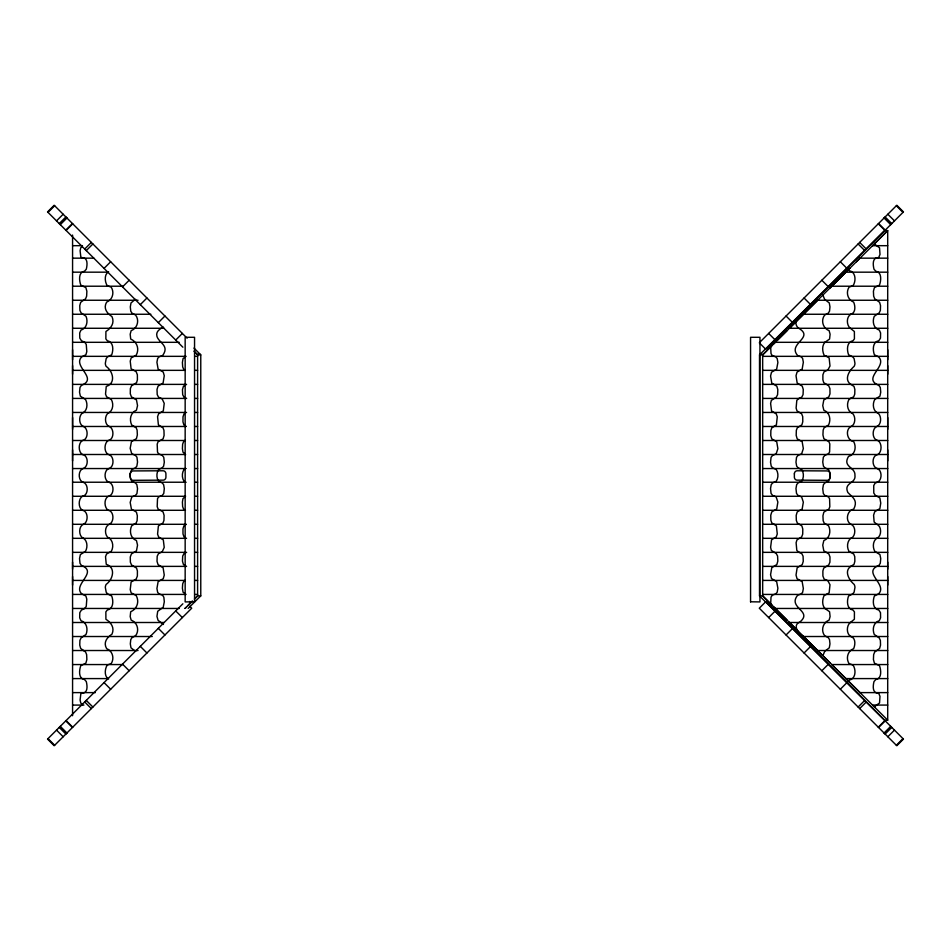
<?xml version="1.0" encoding="UTF-8"?>
<svg xmlns="http://www.w3.org/2000/svg" width="951" height="951" viewBox="0 0 951 951"><rect width="100%" height="100%" fill="white"/><g stroke="black" fill="none" stroke-linecap="round" stroke-linejoin="round"><path stroke-width="1.43" d="M72.573 460.914L72.573 449.882M72.573 429.341L72.573 417.584M72.573 374.219L72.573 365.66M72.573 359.763L72.573 349.754M72.573 585.115L72.573 576.556M72.573 569.197L72.573 562.1M887.699 374.219L887.699 365.66M887.699 359.763L887.699 349.754M887.699 585.115L887.699 576.556M887.699 569.197L887.699 562.1M887.699 460.914L887.699 449.882M887.699 429.341L887.699 417.584M189.76 601.46L189.629 603.885M803.226 636.231C798.281 633.152 792.017 625.247 800.076 621.847C813.057 610.922 787.273 607.974 797.675 595.231L801.158 593.935L802.62 592.354L803.345 588.514L802.157 581.632L797.033 578.683L796.023 575.058L797.164 567.759L802.24 564.621L803.262 561.328L803.072 556.192L801.776 553.625L799.09 552.376M770.655 346.889L771.023 353.617L772.307 355.615L775.766 356.875L777.193 358.539L777.882 362.509L776.634 369.214L771.511 372.21L770.56 376.037L771.784 383.098L776.848 386.237L777.823 389.66L777.585 394.748L776.254 397.209L771.332 400.383L770.607 403.486L771.558 410.951L776.254 413.887L777.276 416.811L776.385 424.907L773.995 426.452M799.078 398.421L801.776 397.138L803.072 394.57L803.262 389.446L802.24 386.154L797.164 383.003L796.023 375.716L797.033 372.079L802.157 369.131L803.345 362.248L802.62 358.42L801.158 356.839L797.675 355.543C787.095 343.561 814.864 337.819 798.745 328.273C796.522 326.978 794.62 322.567 797.009 320.725C803.904 313.854 810.823 307.007 817.729 300.147M848.149 681.629L849.112 680.12C855.959 679.002 856.233 669.587 852.964 664.987L849.1 663.667C845.641 658.33 847.71 650.888 853.653 648.653C855.318 644.837 855.9 638.05 850.931 636.528M163.061 326.954C159.792 329.331 155.489 331.4 156.974 336.547C159.257 343.145 169.789 345.712 162.609 355.543L159.114 356.839L157.652 358.42L156.927 362.248L158.128 369.131L163.251 372.079L164.261 375.716L163.108 383.003L158.044 386.154L157.022 389.446L157.2 394.57L158.508 397.138L162.145 398.849L164.226 403.367L163.31 410.891L158.627 413.804L157.569 416.633L158.389 424.824L162.966 427.772L163.952 430.363L164.095 435.392L163.096 438.839L158.128 441.692L157.188 444.141L157.509 452.094L158.651 453.841L162.181 455.315L163.762 457.3L164.309 462.186L163.608 466.192L162.098 467.892L158.674 469.378C156.297 472.742 156.297 478.032 158.674 481.396L162.098 482.882L163.608 484.582L164.309 488.576L163.762 493.462L162.181 495.447L158.651 496.933L157.509 498.681L157.188 506.633L158.128 509.082L163.096 511.935L164.095 515.383L163.952 520.399L162.966 523.002L158.389 525.951L157.569 534.141L158.627 536.958L163.31 539.883L164.226 547.407L162.145 551.925L158.508 553.625L157.2 556.192L157.022 561.328L158.044 564.621L163.108 567.759L164.261 575.058L163.251 578.683L158.128 581.632L156.927 588.514L157.652 592.354L159.114 593.935L162.609 595.231L163.869 597.323L164.309 601.793L163.203 607.32L157.711 611.267L156.951 616.367L158.056 620.29L163.453 624.474M759.516 354.878L884.549 230.606L887.699 230.606L887.699 720.157L884.549 720.157L759.516 595.897L759.516 354.878L762.666 354.878L887.699 230.606L872.531 245.703M48.014 212.37L54.659 205.737M56.525 220.882L63.158 214.237M59.247 223.604L65.881 216.959M59.758 224.115L66.404 217.482M59.972 224.329L66.618 217.696M60.27 224.614L66.903 217.981M65.797 230.154L72.442 223.521M66.083 230.427L72.716 223.794M84.698 249.055L91.332 242.422M86.256 250.6L92.889 243.967M104.039 268.396L110.673 261.763M122.536 286.881L129.17 280.248M140.296 304.653L146.929 298.008M158.306 322.651L164.939 316.017M175.709 340.066L182.354 333.432M182.865 603.79L47.55 739.093L54.183 745.739L191.71 608.212L189.82 606.31M759.718 342.36L896.817 205.261L903.45 211.907L767.16 348.197M850.123 267.968L829.771 288.189M765.924 601.567L759.29 608.212L896.817 745.739L903.45 739.093L766.363 602.007M768.646 617.568L775.291 610.934M786.061 634.983L792.694 628.349M804.07 652.992L810.704 646.347M821.83 670.752L828.464 664.119M840.327 689.237L846.961 682.604M858.111 707.033L864.744 700.4M859.668 708.578L866.302 701.945M878.284 727.206L884.917 720.573M878.558 727.479L885.203 720.846M884.097 733.019L890.73 726.386M884.382 733.304L891.028 726.671M884.596 733.518L891.242 726.885M885.119 734.041L891.753 727.396M887.842 736.763L894.475 730.118M896.341 745.263L902.986 738.63M189.796 603.719L192.197 601.317M768.087 349.445L770.488 347.056M856.423 261.715L860.013 258.149M777.205 340.375L786.941 330.722M185.005 608.426L192.352 601.115M194.456 599.023L197.606 595.897L200.768 595.897L200.768 354.878L193.98 348.09M187.906 605.585L189.487 604.028M194.836 598.702L197.606 595.897L197.606 354.878L193.968 351.204M188.155 608.426L200.768 595.897M767.528 349.992L763.178 354.319L760.015 354.319M770.797 346.746L772.141 345.403M773.745 343.81L775.422 342.146M789.592 328.095L795.975 321.759M185.088 608.39L186.004 607.475M824.909 342.312C821.819 345.653 822.306 351.371 824.125 355.246L826.36 356.34M84.782 608.462L86.256 606.346L86.803 599.201L85.911 596.027L81.738 593.876C72.205 584.544 98.738 572.276 81.417 565.417L79.991 563.301L79.527 558.57L80.359 554.599L85.483 551.307C87.801 547.324 87.528 540.667 83.224 538.088M82.226 246.475L80.752 247.759L80.098 250.719L80.799 256.758L81.62 257.578C88.205 257.329 87.361 264.853 86.279 269.24L84.461 271.225C78.184 272.176 79.171 280.818 80.835 285.134L85.875 287.63L86.862 291.232L86.636 296.153L85.59 298.769L83.593 300.243M108.628 678.99C103.992 676.601 104.765 668.636 107.308 664.987L111.172 663.667C114.631 658.33 112.575 650.888 106.631 648.653C102.981 642.305 107.154 637.36 111.968 634.186C114.905 627.672 110.922 622.406 105.906 619.267L105.858 611.862L107.273 610.067C113.644 608.854 113.514 600.747 111.707 595.992L107.522 593.864L106.191 592.2L105.335 587.48A6.491 6.11 -90 0 1 106.132 584.413C113.05 579.563 116.105 567.426 106.25 564.312L105.525 556.68L106.548 554.029L111.303 551.307C113.585 547.372 113.264 541.333 109.531 538.337A5.147 4.85 -90 0 0 109.175 538.159L109.044 538.088M108.628 271.784C103.992 274.173 104.765 282.138 107.308 285.787L111.172 287.107C114.631 292.444 112.575 299.886 106.631 302.109C102.981 308.469 107.154 313.414 111.968 316.588C114.905 323.102 110.922 328.368 105.906 331.507L105.858 338.901L107.273 340.708C113.644 341.92 113.514 350.016 111.707 354.782L107.522 356.91L106.191 358.575L105.335 363.282A6.491 6.11 -90 0 0 106.132 366.349C113.074 371.187 116.129 383.324 106.25 386.451L105.525 394.083L106.548 396.733L111.303 399.468C113.585 403.402 113.264 409.441 109.531 412.425A5.147 4.85 -90 0 1 109.175 412.615L109.044 412.686M185.647 412.758L184.019 413.887L182.996 416.811L182.972 421.899L183.888 424.907L186.289 426.452M824.933 342.312L829.569 339.043L830.092 334.217L829.117 330.651C822.924 328.368 820.606 320.404 824.648 315.078L828.131 313.271L829.51 311.239L829.973 306.911L829.296 302.953L824.672 299.387L822.853 295.048M850.301 622.501C846.378 625.603 846.2 634.103 850.919 636.516M134.234 300.231L135.613 299.387M850.8 566.404L854.034 564.312L854.854 561.304L854.759 556.68L853.736 554.029L850.634 552.376M84.77 608.474L81.382 610.114L79.789 612.682L79.682 617.793L80.966 620.67C86.803 622.418 88.158 629.229 86.03 634.448L81.108 637.883L79.908 640.38L79.753 645.135L80.68 648.439L83.569 650.532M185.623 496.16L182.984 498.621L182.414 502.08L182.628 506.562L183.555 509.047L185.362 510.283M851.24 538.088L851.097 538.159A5.147 4.85 90 0 0 850.765 538.325C847.079 541.226 846.64 547.372 848.981 551.307L850.586 552.365M83.224 412.686C87.528 410.095 87.801 403.438 85.483 399.456L80.359 396.175L79.527 392.192L79.991 387.473L81.417 385.357C98.738 378.486 72.205 366.23 81.738 356.887L85.911 354.747L86.803 351.573L86.256 344.428L84.782 342.312M877.048 538.088C872.768 540.703 872.471 547.312 874.789 551.307L879.925 554.599L880.745 558.57L880.293 563.301L878.867 565.417C861.535 572.288 888.079 584.544 878.546 593.876L874.373 596.027C872.602 600.854 872.483 608.913 878.902 610.114L880.495 612.682L880.59 617.793L879.318 620.67C873.446 622.429 872.15 629.217 874.254 634.448L879.176 637.883L880.376 640.38L880.531 645.135L879.604 648.439L874.694 652.006L873.648 654.621L873.422 659.542L874.409 663.144L879.449 665.641C881.113 669.956 882.1 678.598 875.823 679.537L874.005 681.534C872.911 685.921 872.079 693.445 878.653 693.196L879.996 696.334L879.532 703.015L875.657 705.725L874.932 707.461L873.184 705.725M134.186 300.254L130.988 302.953L130.311 306.911L130.774 311.239L132.141 313.271L135.624 315.078C139.666 320.404 137.36 328.368 131.155 330.651L130.18 334.217L130.703 339.043C136.956 341.682 139.678 348.969 136.159 355.246L131.143 357.933L130.228 361.178L131.107 368.774L136.159 371.698L137.372 374.753L137.408 379.794L136.564 382.659L131.559 385.797L130.358 388.602L130.287 393.785L131.428 396.829L136.48 399.955L137.538 405.625L136.457 410.202C130.525 412.508 129.11 419.581 131.713 425.002L134.079 426.476M185.802 468.546L184.114 469.366C181.76 472.754 181.76 478.02 184.114 481.396L185.802 482.228M185.932 552.626L184.03 553.565L182.699 556.026L182.461 561.114L183.436 564.525L186.562 566.38L72.573 566.38M850.36 622.477L854.378 619.267L854.426 611.862L853.011 610.067C846.616 608.902 846.77 600.723 848.577 595.992L852.762 593.864L854.093 592.2L854.949 587.48A6.491 6.11 90 0 0 854.153 584.413C849.172 580.229 843.799 571.159 850.753 566.404M108.901 468.522C114.168 467.155 114.334 456.896 109.508 454.887C103.695 453.639 103.79 443.083 108.283 440.491C114.227 439.564 114.322 428.58 109.294 426.476C104.325 424.657 104.325 415.016 108.794 412.686M799.042 398.421L796.819 400.312L796.106 408.05L796.974 410.891L801.645 413.804L802.715 416.633L802.787 421.709L801.895 424.824L797.307 427.772L796.332 430.363L796.189 435.392L797.188 438.839L802.157 441.692L803.333 448.599L801.634 453.841L798.103 455.315L796.522 457.3L795.975 462.186L796.676 466.192L798.174 467.892L801.61 469.378C803.987 472.742 803.987 478.032 801.61 481.396L798.174 482.882L796.676 484.582L795.975 488.576L796.522 493.462L798.103 495.447L801.634 496.933L803.333 502.176L802.157 509.082L797.188 511.935L796.189 515.383L796.332 520.399L797.307 523.002L801.895 525.951L802.787 529.053L802.715 534.141L801.645 536.958L796.974 539.883L796.106 542.724L796.819 550.463L799.042 552.353M83.569 300.243L80.68 302.323L79.753 305.64L79.908 310.395L81.108 312.891L86.03 316.314C88.181 321.569 86.743 328.392 80.966 330.104L79.682 332.969L79.789 338.092L81.382 340.66L84.77 342.301M851.49 538.088C855.948 535.758 855.948 526.165 851.026 524.31C844.975 521.184 846.984 510.247 853.725 509.118C858.289 500.178 852.465 497.385 847.828 492.463C843.371 482.359 856.126 483.797 854.949 475.381C855.567 466.929 842.099 467.143 848.542 456.397C854.973 454.768 856.673 447.327 853.725 441.656C846.996 440.515 844.999 429.697 850.967 426.476C855.959 424.693 855.948 415.016 851.49 412.686M850.586 398.41L848.981 399.468C846.687 403.402 847.02 409.441 850.741 412.425A5.147 4.85 90 0 0 851.097 412.615L851.24 412.686M82.987 412.686C78.505 415.005 78.493 424.693 83.486 426.476C88.514 428.58 88.431 439.552 82.487 440.491C78.125 442.94 78.172 451.963 82.416 454.507C88.633 455.291 88.776 466.953 83.082 468.522C77.875 470.305 77.911 480.944 83.426 482.359C88.728 484.285 88.538 495.519 82.392 496.267C78.172 498.859 78.053 508.096 82.666 510.342C88.431 511.412 88.491 522.313 83.426 524.31M877.298 538.088C881.767 535.782 881.767 526.212 876.893 524.322M850.919 314.258C846.2 316.671 846.378 325.171 850.301 328.273M185.279 496.279L72.573 496.279M850.931 314.246C855.9 312.724 855.318 305.937 853.653 302.109C847.721 299.862 845.641 292.444 849.1 287.107L852.964 285.787C856.233 281.187 855.959 271.772 849.112 270.655L848.149 269.133M134.079 524.298L131.713 525.772C129.122 531.181 130.525 538.278 136.457 540.56L137.538 545.149L136.48 550.807L131.428 553.946L130.287 556.977L130.358 562.172L131.559 564.977L136.564 568.104L137.408 570.98L137.372 576.021L136.159 579.064L131.107 582L130.228 589.584L131.143 592.842L136.159 595.528C139.666 601.805 136.968 609.104 130.703 611.731L130.18 616.557L131.155 620.111C137.36 622.406 139.666 630.37 135.624 635.696L132.141 637.503L130.774 639.536L130.311 643.863L130.988 647.821L135.613 651.376M826.336 594.446L824.125 595.528C822.306 599.392 821.819 605.109 824.909 608.462M773.924 426.476L771.82 427.831L770.869 430.494L770.762 435.558L771.796 438.898L776.717 441.728L777.87 448.694L776.159 453.865L772.628 455.339L771.059 457.348L770.536 462.245L771.237 466.204L772.747 467.892L776.159 469.366C778.524 472.754 778.524 478.02 776.159 481.396L772.747 482.87L771.237 484.558L770.536 488.529L771.059 493.426L772.628 495.423L776.159 496.897L777.87 502.08L776.717 509.047L771.796 511.876L770.762 515.216L770.869 520.28L771.82 522.943L773.924 524.298M108.83 468.546C103.814 470.365 103.814 480.41 108.83 482.228M185.362 440.491L183.555 441.728L182.628 444.212L182.414 448.694L182.984 452.141L185.623 454.614M134.115 524.298L136.064 523.133L137.11 520.732L137.348 515.834L136.433 512.125L131.44 509.165L130.18 502.437L131.761 497.004L135.315 495.507L136.944 493.593L137.538 488.743L136.861 484.653L135.363 482.894L131.916 481.396C129.538 478.032 129.538 472.742 131.916 469.378L135.363 467.88L136.861 466.121L137.538 462.02L136.944 457.181L135.315 455.267L131.761 453.77L130.18 448.325L131.44 441.609L136.433 438.649L137.348 434.928L137.11 430.042L136.064 427.629L134.115 426.476M186.289 524.322L183.888 525.867L182.972 528.863L182.996 533.963L184.019 536.887L185.647 538.004M83.391 524.322C78.517 526.212 78.517 535.782 82.987 538.088M850.634 398.398L853.736 396.733L854.759 394.083L854.854 389.458L854.034 386.451L850.836 384.382M877.262 482.228C882.302 480.421 882.302 470.341 877.262 468.546M877.202 482.252L875.027 483.251L873.731 485.616L873.779 493.046L875.324 495.352L879.853 497.92L880.757 503.115L879.877 508.583L874.694 511.793L873.589 515.204L874.135 521.992L876.822 524.31M826.443 594.423L829.141 592.842L829.997 584.758L827.857 580.716L824.113 579.064L822.9 576.021L822.877 570.98L823.721 568.104L828.725 564.977L829.926 562.172L829.985 556.977L828.856 553.946L823.804 550.807L822.746 545.149L823.828 540.56C829.736 538.29 831.186 531.181 828.571 525.772L824.208 523.133L823.162 520.732L822.936 515.834L823.839 512.125L828.844 509.165L829.819 506.824L829.605 498.847L828.523 497.004L824.957 495.507L823.34 493.593L822.746 488.743L823.423 484.653L824.909 482.894L828.369 481.396C830.746 478.032 830.746 472.742 828.369 469.378L824.909 467.88L823.423 466.121L822.746 462.02L823.34 457.181L824.957 455.267L828.523 453.77L829.605 451.915L829.819 443.951L828.844 441.609L823.839 438.649L822.936 434.928L823.162 430.042L824.208 427.629L828.571 425.002C831.186 419.593 829.736 412.484 823.828 410.202L822.746 405.625L823.804 399.955L828.856 396.829L829.985 393.785L829.926 388.602L828.725 385.797L823.721 382.659L822.877 379.794L822.9 374.753L824.113 371.698L827.857 370.046L829.997 366.016L829.141 357.933L826.443 356.352M185.409 440.491L72.573 440.491M72.573 245.679L82.475 245.679M872.483 245.679L887.711 245.679M72.573 258.161L93.911 258.161M859.549 258.161L887.711 258.161M72.585 272.176L107.725 272.176M845.879 272.176L887.699 272.176M72.585 286.215L122.964 286.215M831.745 286.215L887.699 286.215M72.585 300.254L138.05 300.254M817.622 300.254L887.699 300.254M72.585 314.258L150.864 314.258M803.512 314.258L887.699 314.258M72.585 328.273L164.036 328.273M789.401 328.273L887.699 328.273M186.503 337.296L194.551 337.296L194.551 601.912M72.585 342.312L179.204 342.312M775.267 342.312L887.699 342.312M200.269 354.319L197.107 354.319L194.836 352.072M197.606 354.878L200.768 354.878M72.573 356.34L186.111 356.34L183.079 358.539L182.402 362.509L182.687 366.92L183.65 369.214L185.326 370.343L72.573 370.355M194.753 356.34L197.606 356.34M762.678 356.34L887.711 356.34M194.872 370.343L197.606 370.343M762.678 370.343L887.711 370.355M72.573 384.382L186.562 384.382L183.436 386.237L182.461 389.66L182.699 394.748L184.03 397.209L185.932 398.148M194.86 384.382L197.606 384.382M762.678 384.382L887.711 384.382M72.573 398.421L186.634 398.421M194.884 398.421L197.606 398.421M762.678 398.421L887.711 398.421M72.573 412.449L186.562 412.449M194.86 412.449L197.606 412.449M762.678 412.449L887.711 412.449M72.573 426.476L185.885 426.476M194.586 426.476L197.606 426.476M762.678 426.476L887.711 426.476M194.896 440.491L197.606 440.491M762.678 440.491L887.711 440.491M72.573 454.495L185.314 454.507M194.872 454.495L197.606 454.495M762.678 454.495L887.711 454.495M72.573 468.546L185.849 468.546M194.67 468.546L197.606 468.546M762.678 468.546L887.711 468.546M72.573 482.228L185.849 482.228M194.67 482.228L197.606 482.228M762.678 482.228L887.711 482.228M194.872 496.279L197.606 496.279M762.678 496.279L887.711 496.279M72.573 510.283L185.445 510.295M194.896 510.283L197.606 510.283M762.678 510.283L887.711 510.283M72.573 524.298L185.885 524.298M194.586 524.298L197.606 524.298M762.678 524.298L887.711 524.298M72.573 538.325L186.562 538.325M194.86 538.325L197.606 538.325M762.678 538.325L887.711 538.325M72.573 552.353L186.634 552.353M194.884 552.353L197.606 552.353M762.678 552.353L887.711 552.353M194.86 566.38L197.606 566.38M762.678 566.38L887.711 566.38M72.573 580.419L185.326 580.419L183.65 581.56L182.687 583.855L182.402 588.253L183.079 592.235L186.063 594.423L72.573 594.434M194.872 580.419L197.606 580.419M762.678 580.419L887.711 580.419M194.753 594.434L197.606 594.434M762.678 594.434L887.711 594.434M759.516 595.897L762.666 595.897L887.699 720.157M194.551 601.793L185.16 601.912L185.16 337.296M750.565 601.793L759.944 601.912L759.944 337.296L750.565 337.296L750.565 601.912M72.585 608.462L179.204 608.462M775.267 608.462L887.699 608.462M72.585 622.501L164.036 622.501M789.401 622.501L887.699 622.501M72.585 636.516L152.267 636.516M803.512 636.516L887.699 636.516M72.585 650.52L138.05 650.52M817.622 650.52L887.699 650.52M72.585 664.559L122.964 664.559M887.699 664.559L831.745 664.559L860.013 692.625M72.585 678.586L107.725 678.586M845.879 678.586L887.699 678.586M72.573 692.613L95.362 692.613M859.549 692.613L887.711 692.613M72.573 705.083L83.89 705.083M872.531 705.071L887.711 705.083M877.202 468.522C871.496 466.953 871.651 455.291 877.868 454.507C882.112 451.951 882.148 442.94 877.797 440.491C871.853 439.552 871.758 428.58 876.798 426.476C881.791 424.693 881.779 415.005 877.298 412.686M108.878 482.24C114.168 483.584 114.346 493.866 109.508 495.887C103.695 497.135 103.79 507.691 108.283 510.283C114.227 511.21 114.322 522.194 109.294 524.298C104.325 526.117 104.337 535.746 108.794 538.088M850.753 384.37C843.799 379.604 849.172 370.545 854.153 366.349A6.491 6.11 90 0 0 854.949 363.282L854.093 358.575L852.762 356.91L848.577 354.782C846.77 350.016 846.628 341.92 853.011 340.708L854.426 338.901L854.378 331.507L850.36 328.285M83.593 650.532L85.59 652.006L86.636 654.621L86.862 659.542L85.875 663.144L80.835 665.641C79.171 669.956 78.184 678.598 84.461 679.537L86.279 681.534C87.361 685.921 88.205 693.445 81.62 693.196L80.799 694.016L80.098 700.055L80.752 703.015L82.226 704.299M877.048 412.686C872.768 410.071 872.471 403.462 874.789 399.456L879.925 396.175L880.745 392.192L880.293 387.473L878.867 385.357C861.535 378.486 888.079 366.23 878.546 356.887L874.373 354.747C872.602 349.92 872.483 341.861 878.902 340.66L880.495 338.092L880.59 332.969L879.318 330.104C873.446 328.333 872.15 321.557 874.254 316.314L879.176 312.891L880.376 310.395L880.531 305.64L879.604 302.323L874.694 298.769L873.648 296.153L873.422 291.232L874.409 287.63L879.449 285.134C881.113 280.818 882.1 272.176 875.823 271.225L874.005 269.24C872.911 264.853 872.079 257.329 878.653 257.578L879.996 254.44L879.532 247.759L875.657 245.049L874.932 243.313M824.933 608.462L829.569 611.731L830.092 616.557L829.117 620.111C822.924 622.406 820.606 630.37 824.648 635.696L828.131 637.503L829.51 639.536L829.973 643.863L829.296 647.821L824.672 651.376L822.888 655.75L803.666 636.671M795.975 629.015L789.14 622.239M767.528 600.77L762.666 595.897L762.666 354.878M772.367 605.585L770.797 604.028M773.615 606.821L786.941 620.052M824.22 657.07L830.449 663.263M768.087 601.317L770.488 603.719M896.341 205.737L902.986 212.37M887.842 214.237L894.475 220.882M885.119 216.959L891.753 223.604M884.596 217.482L891.242 224.115M884.382 217.696L891.028 224.329M884.097 217.981L890.73 224.614M878.558 223.521L885.203 230.154M878.284 223.794L884.917 230.427M859.668 242.422L866.302 249.055M858.111 243.967L864.744 250.6M840.327 261.763L846.961 268.396M821.83 280.248L828.464 286.881M804.07 298.008L810.704 304.653M786.061 316.017L792.694 322.651M768.646 333.432L775.291 340.066M759.29 342.788L765.924 349.433M187.121 338.199L54.183 205.261L47.55 211.907L182.865 347.21M175.709 610.934L182.354 617.568M158.306 628.349L164.939 634.983M140.296 646.347L146.929 652.992M122.536 664.119L129.17 670.752M104.039 682.604L110.673 689.237M86.256 700.4L92.889 707.033M84.698 701.945L91.332 708.578M66.083 720.573L72.716 727.206M65.797 720.846L72.442 727.479M60.27 726.386L66.903 733.019M59.972 726.671L66.618 733.304M59.758 726.885L66.404 733.518M59.247 727.396L65.881 734.041M56.525 730.118L63.158 736.763M48.014 738.63L54.659 745.263M773.983 524.298L776.385 525.867L777.276 533.963L776.254 536.887L771.558 539.823L770.607 547.277L771.332 550.391L776.254 553.565L777.585 556.026L777.823 561.114L776.848 564.525L771.784 567.676L770.56 574.737L771.511 578.565L776.634 581.56L777.882 588.253L777.193 592.235L775.766 593.899L772.307 595.16L771.023 597.145L770.655 603.885M72.573 235.063L72.573 715.711M130.275 473.907L130.287 477.295A3.031 2.853 -90 0 0 132.938 480.314L163.37 480.148A3.031 2.853 -90 0 0 165.926 477.105L165.914 473.646A3.031 2.853 -90 0 0 163.025 470.781L133.116 470.935A3.031 2.853 -90 0 0 130.275 473.907M794.37 473.883L794.358 477.105A3.031 2.853 90 0 0 796.902 480.148L827.346 480.314A3.031 2.853 90 0 0 829.997 477.295L830.009 473.907A3.031 2.853 90 0 0 827.168 470.935L797.259 470.781A3.031 2.853 90 0 0 794.37 473.646L794.37 473.883"/></g></svg>
